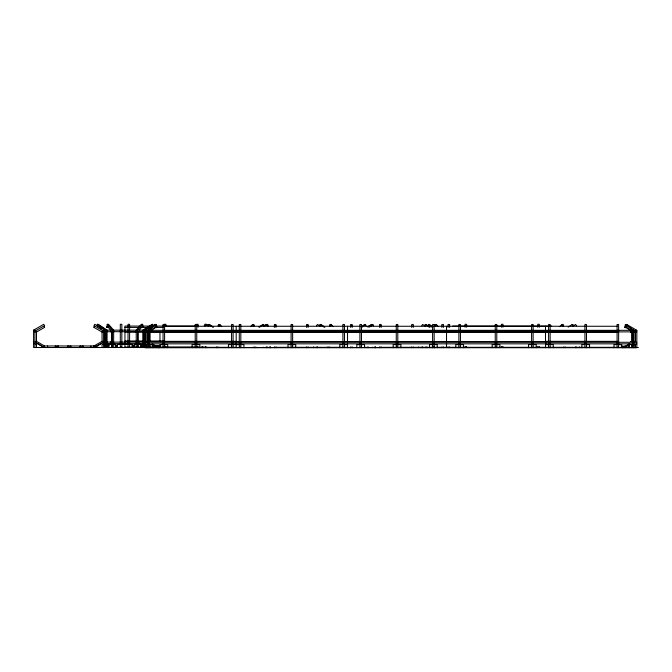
<?xml version="1.0" encoding="UTF-8"?>
<svg xmlns="http://www.w3.org/2000/svg" width="672" height="672" viewBox="0 0 672 672"><rect width="100%" height="100%" fill="white"/><g stroke="black" fill="none" stroke-linecap="round" stroke-linejoin="round"><path stroke-width="1.01" d="M113.652 347.525L113.652 330.154L108.578 324.299L107.243 324.299L106.856 327.424L108.192 327.424L108.578 326.08M106.856 327.424L107.243 326.08L110.586 329.944M138.676 342.502L139.012 341.342M219.828 324.475L219.442 325.811L218.106 325.811L218.492 324.475L219.828 324.475L221.735 326.668M331.178 324.475L330.792 325.811L329.456 325.811L329.843 324.475L331.178 324.475L333.085 326.668M436.346 324.475L435.96 325.811L434.624 325.811L435.011 324.475L436.346 324.475L438.253 326.668M160.6 346.156L155.77 346.156L155.299 347.315L156.391 347.315L156.862 346.156L156.862 347.701M205.909 324.299L205.363 325.634L204.271 325.634L204.817 324.299L205.909 324.299L207.505 325.601M428.005 325.811L428.551 324.475L429.643 324.475L432.835 327.079M633.637 347.701L633.637 330.33L626.464 324.475L625.372 324.475L624.826 327.6L625.918 327.6L630.386 330.179M624.826 327.6L625.372 326.264L626.464 326.264L625.918 327.6M96.844 325.634L97.516 324.299L98.288 324.299L107.075 330.154L107.075 347.525M209.53 324.475L208.757 324.475L208.093 325.811L208.866 325.811L209.53 324.475L213.528 327.138M320.888 324.475L320.116 324.475L319.444 325.811L320.216 325.811L320.888 324.475L324.878 327.138M426.048 324.475L425.275 324.475L424.612 325.811L425.384 325.811L426.048 324.475L430.046 327.138M94.013 327.424L94.786 326.08L102.824 330.716L102.052 332.06L102.052 341.342L102.824 342.678L94.786 347.315L94.013 345.979L102.052 341.342L103.597 341.342L103.597 332.06L102.052 332.06L94.013 327.424L94.013 325.634L94.786 324.299L104.933 330.154L104.933 347.525M147.067 342.678L147.84 341.342M155.098 347.315L155.87 345.979L152.3 343.913M205.262 325.811L206.136 324.299L208.673 325.76M316.613 325.811L317.386 324.475L319.922 325.937M421.781 325.811L422.554 324.475L425.09 325.937M110.536 343.274L107.192 347.138L108.528 347.138M150.024 326.08L142.708 326.08L143.035 327.424L142.649 324.299L137.567 330.154L137.567 347.525M139.297 329.944L142.649 326.08M250.648 326.668L252.554 324.475L253.89 324.475L254.276 325.811L252.941 325.811L252.554 324.475M559.961 326.668L561.868 324.475L563.203 324.475L563.59 325.811L562.254 325.811L561.868 324.475M156.862 327.6L156.316 326.264L155.224 326.264L155.77 327.6L156.862 327.6L156.316 324.475L149.142 330.33L149.142 347.701M150.637 330.901L156.316 326.264M264.986 325.777L266.582 324.475L267.674 324.475L268.22 325.811L267.128 325.811L266.347 324.475L263.81 325.937M361.234 327.079L364.426 324.475L365.518 324.475L366.064 325.811M362.326 327.079L365.518 324.475M368.55 327.079L371.742 324.475L372.834 324.475L373.38 325.811M369.642 327.079L372.834 324.475M624.826 347.701L624.826 346.156L625.296 347.315L629.353 344.005M628.018 345.996L629.639 344.669M153.04 325.634L152.376 324.299L143.581 330.154L143.581 347.525M148.025 328.978L152.376 326.08M258.854 327.138L262.853 324.475L263.626 324.475L264.289 325.811L263.516 325.811L262.853 324.475M259.627 327.138L263.626 324.475M568.168 327.138L572.158 324.475L572.93 324.475L573.602 325.811L572.83 325.811L572.158 324.475M638.4 347.525L33.6 347.525L33.6 330.154L43.747 324.299L44.52 325.634L44.52 327.424L36.49 332.06L34.936 332.06L34.936 341.342L36.49 341.342L44.52 345.979L95.231 345.979M94.685 347.138L102.715 342.502M626.69 324.475L636.846 330.33L636.838 347.701L144.85 347.701L144.85 330.33L155.098 324.299M146.958 330.901L150.536 328.835M150.52 330.515L155.87 327.424M367.29 326.92L371.515 324.475M573.124 325.937L575.66 324.475L576.433 325.811M625.817 345.979L629.387 343.913M628.606 344.61L625.926 346.156L621.088 346.156M142.649 324.299L141.305 324.299L136.231 330.154L136.231 347.525M152.376 324.299L142.808 330.154L142.808 347.525M196.535 324.299L198.08 324.299L198.08 327.222M156.316 324.475L155.224 324.475L148.05 330.33L148.05 347.701M165.925 325.634L164.38 325.634L164.38 324.299L165.925 324.299L165.925 326.248M196.535 325.634L198.08 325.634M274.411 325.811L275.957 325.811M306.566 325.811L308.112 325.811M350.633 325.811L352.187 325.811M379.571 325.811L381.116 325.811M458.892 325.811L460.446 325.811M140.624 326.08L124.95 326.08L124.942 331.699M156.29 326.08L163.607 326.08M165.698 326.08L194.947 326.08M452.701 326.08L551.687 326.08M163.052 326.264L617.593 326.264M124.95 327.424L147.932 327.424M155.249 327.424L163.607 327.424M33.6 330.154L35.146 330.154L35.146 331.699L33.6 331.699M146.496 330.154L103.387 330.154L103.387 331.699L144.95 331.699M144.85 330.33L235.418 330.33L235.418 331.884L144.85 331.884M236.191 330.33L545.504 330.33M636.846 330.33L546.277 330.33L546.277 331.884L636.846 331.884M163.052 330.901L617.593 330.901M236.191 331.884L545.504 331.884M110.872 332.06L112.216 332.06M136.441 332.06L124.942 332.06L124.942 347.525M145.841 332.06L138.239 332.06L138.239 341.342L145.841 341.342M150.007 332.06L160.474 332.06M151.183 332.237L150.091 332.237L150.091 341.519L151.183 341.519M617.593 332.237L159.961 332.237L159.961 341.519L617.593 341.519M630.504 332.237L631.604 332.237L631.604 341.519L630.504 341.519M124.95 341.158L136.441 341.158M138.533 341.158L145.841 341.158M150.024 341.158L163.607 341.158M112.216 341.342L110.872 341.342L111.208 342.502M124.942 341.342L136.441 341.342M150.007 341.342L236.183 341.342M545.504 341.342L617.593 341.342M33.6 342.115L35.146 342.115L35.146 343.661L33.6 343.661M144.95 342.115L103.387 342.115L103.387 343.661L144.95 343.661M144.85 342.292L235.418 342.292L235.418 343.837L144.85 343.837M236.191 342.292L545.504 342.292M636.846 342.292L546.277 342.292L546.277 343.837L636.846 343.837M236.191 343.837L545.504 343.837M104.563 344.434L107.461 344.434L107.461 347.525M145.328 344.434L142.422 344.434L142.422 347.525M195.014 344.61L192.116 344.61L192.116 347.701M196.753 344.61L199.844 344.61L199.844 347.701M342.712 344.61L339.814 344.61L339.814 347.701M344.45 344.61L347.542 344.61M545.504 344.61L548.402 344.61M550.141 344.61L553.232 344.61L553.232 347.701M584.741 344.61L581.843 344.61L581.843 347.701M586.48 344.61L589.571 344.61L589.571 347.701M616.896 344.61L613.998 344.61L613.998 347.701M618.635 344.61L621.734 344.61L621.734 347.701M132.266 345.803L134.35 345.803M155.249 345.803L160.474 345.803M106.856 345.979L108.192 345.979M115.08 345.979L117.155 345.979M131.645 345.979L134.786 345.979M141.691 345.979L143.035 345.979M160.709 345.979L154.946 345.979L154.946 347.525M97.423 347.138L98.196 347.138M120.305 347.138L121.85 347.138M124.95 347.138L198.08 347.138M204.742 347.138L205.834 347.138M465.074 347.138L466.62 347.138M501.421 347.138L502.967 347.138M537.768 347.138L539.314 347.138M163.052 347.315L236.183 347.315M239.282 347.315L240.828 347.315M252.605 347.315L253.949 347.315M262.937 347.315L263.71 347.315M266.658 347.315L267.75 347.315M274.411 347.315L347.542 347.315M350.633 347.315L352.187 347.315M359.915 347.315L361.46 347.315M364.493 347.315L365.593 347.315M371.818 347.315L372.91 347.315M379.571 347.315L618.635 347.315M625.296 347.315L626.388 347.315L625.918 346.156L625.918 347.701M630.26 328.322L634.729 330.901M206.035 324.475L208.572 325.937M35.818 342.502L43.856 347.138M425.275 324.475L429.274 327.138M320.116 324.475L324.106 327.138M208.757 324.475L212.755 327.138M97.516 324.299L106.302 330.154L106.302 347.525M97.516 326.08L101.858 328.978M625.372 324.475L632.545 330.33L632.545 347.701M625.372 326.264L631.05 330.901M428.551 324.475L431.743 327.079M152.334 344.005L156.391 347.315M139.348 343.274L142.699 347.138M107.243 324.299L112.316 330.154L112.316 347.525M633.847 341.342L634.62 342.678M44.52 327.424L43.747 326.08L35.717 330.716L36.49 332.06L36.49 341.342L35.717 342.678L43.747 347.315L44.52 345.979L44.52 347.525M266.582 324.475L267.128 325.811M635.502 347.701L635.502 344.61L628.32 344.61L628.32 347.701M634.88 344.61L634.88 347.701M631.604 344.61L631.604 347.701M629.412 344.61L629.412 347.701M623.734 346.928L623.734 347.701M622.835 346.928L622.835 347.701M622.642 346.928L622.642 347.701M618.635 347.701L618.635 324.475L617.089 324.475L617.089 330.901M617.862 330.33L617.862 331.884M617.862 342.292L617.862 343.837M617.089 331.884L617.089 342.292M617.089 343.61L617.089 347.701M586.48 330.901L586.48 324.475L584.934 324.475L584.934 330.901M586.48 331.884L586.48 342.292M586.48 343.61L586.48 347.701M584.934 331.884L584.934 342.292M584.934 343.61L584.934 347.701M579.524 346.928L579.524 347.701M576.282 346.928L576.282 347.701M575.509 346.928L575.509 347.701M565.135 346.928L565.135 347.701M563.8 346.928L563.8 347.701M550.141 330.901L550.141 324.475L548.596 324.475L548.596 330.901M550.141 331.884L550.141 342.292M550.141 343.61L550.141 347.701M548.596 331.884L548.596 342.292M548.596 343.61L548.596 347.701M545.504 326.264L545.504 347.701M539.314 327.222L539.314 324.299L537.768 324.299L537.768 327.222M539.314 346.752L539.314 347.525M537.768 346.752L537.768 347.525M536.222 347.701L536.222 344.61L528.494 344.61L528.494 347.701M533.131 330.901L533.131 324.475L531.586 324.475L531.586 330.901M533.131 331.884L533.131 342.292M533.131 343.61L533.131 347.701M531.586 331.884L531.586 342.292M531.586 343.61L531.586 347.701M502.967 327.222L502.967 324.299L501.421 324.299L501.421 327.222M502.967 346.752L502.967 347.525M501.421 346.752L501.421 347.525M499.876 347.701L499.876 344.61L492.148 344.61L492.148 347.701M496.784 330.901L496.784 324.475L495.239 324.475L495.239 330.901M496.784 331.884L496.784 342.292M496.784 343.61L496.784 347.701M495.239 331.884L495.239 342.292M495.239 343.61L495.239 347.701M466.62 327.222L466.62 324.299L465.074 324.299L465.074 327.222M466.62 346.752L466.62 347.525M465.074 346.752L465.074 347.525M463.537 347.701L463.537 344.61L455.801 344.61L455.801 347.701M460.446 330.901L460.446 324.475L458.892 324.475L458.892 330.901M460.446 331.884L460.446 342.292M460.446 343.61L460.446 347.701M458.892 331.884L458.892 342.292M458.892 343.61L458.892 347.701M449.618 327.407L449.618 324.475L448.073 324.475L448.073 327.407M449.618 346.928L449.618 347.701M448.073 346.928L448.073 347.701M446.527 326.264L446.527 331.884M446.527 332.237L446.527 341.519M446.527 342.292L446.527 347.5M443.428 327.407L443.428 324.475L441.882 324.475L441.882 327.407M443.428 346.928L443.428 347.701M441.882 346.928L441.882 347.701M437.245 347.701L437.245 344.61L429.509 344.61L429.509 347.701M434.414 346.928L434.414 347.701M434.154 330.901L434.154 324.475L432.608 324.475L432.608 330.901M434.154 331.884L434.154 342.292M434.154 343.61L434.154 347.701M433.07 346.928L433.07 347.701M432.608 331.884L432.608 342.292M432.608 343.61L432.608 347.701M426.913 346.928L426.913 347.701M425.813 346.928L425.813 347.701M422.705 346.928L422.705 347.701M421.932 346.928L421.932 347.701M418.681 346.928L418.681 347.701M413.272 327.407L413.272 324.475L411.726 324.475L411.726 327.407M413.272 346.928L413.272 347.701M411.726 346.928L411.726 347.701M400.898 347.701L400.898 344.61L393.17 344.61L393.17 347.701M397.807 330.901L397.807 324.475L396.262 324.475L396.262 330.901M397.807 331.884L397.807 342.292M397.807 343.61L397.807 347.701M396.262 331.884L396.262 342.292M396.262 343.61L396.262 347.701M381.116 327.407L381.116 324.475L379.571 324.475L379.571 327.407M381.116 346.928L381.116 347.701M379.571 346.928L379.571 347.701M375.572 346.928L375.572 347.701M375.379 346.928L375.379 347.701M374.472 346.928L374.472 347.701M368.248 346.928L368.248 347.701M367.156 346.928L367.156 347.701M364.56 347.701L364.56 344.61L356.824 344.61L356.824 347.701M361.46 330.901L361.46 324.475L359.915 324.475L359.915 330.901M361.46 331.884L361.46 342.292M361.46 343.61L361.46 347.701M359.915 331.884L359.915 342.292M359.915 343.61L359.915 347.701M352.187 327.407L352.187 324.475L350.633 324.475L350.633 327.407M352.187 346.928L352.187 347.701M350.633 346.928L350.633 347.701M347.542 326.264L347.542 331.884M347.542 332.237L347.542 341.519M347.542 342.292L347.542 347.701M344.45 330.901L344.45 324.475L342.905 324.475L342.905 330.901M344.45 331.884L344.45 342.292M344.45 343.61L344.45 347.701M342.905 331.884L342.905 342.292M342.905 343.61L342.905 347.701M329.246 346.928L329.246 347.701M327.911 346.928L327.911 347.701M317.537 346.928L317.537 347.701M316.764 346.928L316.764 347.701M313.522 346.928L313.522 347.701M308.112 327.407L308.112 324.475L306.566 324.475L306.566 327.407M308.112 346.928L308.112 347.701M306.566 346.928L306.566 347.701M295.73 347.701L295.73 344.61L288.002 344.61L288.002 347.701M292.639 330.901L292.639 324.475L291.094 324.475L291.094 330.901M292.639 331.884L292.639 342.292M292.639 343.61L292.639 347.701M291.094 331.884L291.094 342.292M291.094 343.61L291.094 347.701M275.957 327.407L275.957 324.475L274.411 324.475L274.411 327.407M275.957 346.928L275.957 347.701M274.411 346.928L274.411 347.701M270.413 346.928L270.413 347.701M270.22 346.928L270.22 347.701M269.312 346.928L269.312 347.701M266.969 346.928L266.969 347.701M266.196 346.928L266.196 347.701M255.83 346.928L255.83 347.701M254.486 346.928L254.486 347.701M243.928 347.701L243.928 344.61L228.455 344.61L228.455 347.701M240.828 330.901L240.828 324.475L239.282 324.475L239.282 330.901M240.828 331.884L240.828 342.292M240.828 343.61L240.828 347.701M239.282 331.884L239.282 342.292M239.282 343.61L239.282 347.701M236.183 326.264L236.191 347.701M233.1 330.901L233.1 324.475L231.554 324.475L231.554 330.901M233.1 331.884L233.1 342.292M233.1 343.61L233.1 347.701M231.554 331.884L231.554 342.292M231.554 343.61L231.554 347.701M217.896 346.928L217.896 347.701M216.56 346.928L216.56 347.701M206.186 346.928L206.186 347.701M205.414 346.928L205.414 347.701M203.179 346.752L203.179 347.525M202.272 346.752L202.272 347.525M202.171 346.928L202.171 347.701M202.087 346.752L202.087 347.525M198.08 346.752L198.08 347.525M196.753 330.901L196.753 324.475L195.208 324.475L195.208 330.901M196.753 331.884L196.753 342.292M196.753 343.61L196.753 347.701M196.535 346.752L196.535 347.525M195.208 331.884L195.208 342.292M195.208 343.61L195.208 347.701M167.689 347.701L167.689 344.61L159.961 344.61L159.961 347.701M165.925 346.752L165.925 347.525M164.598 330.901L164.598 324.475L163.052 324.475L163.052 347.701M164.598 331.884L164.598 342.292M164.598 343.61L164.598 347.701M164.38 346.752L164.38 347.525M163.834 330.33L163.834 331.884M163.834 342.292L163.834 343.837M159.054 346.928L159.054 347.701M158.97 345.979L158.861 347.701M157.954 346.928L157.954 347.701M155.87 345.979L155.77 347.701M155.677 345.979L155.719 347.525M155.509 345.979L155.509 347.525M155.299 345.979L155.299 347.525M153.367 347.701L153.367 344.61L146.185 344.61L146.185 347.701M152.275 344.61L152.275 347.701M150.091 344.61L150.091 347.701M146.807 344.61L146.807 347.701M144.95 330.154L144.95 347.525M144.581 346.752L144.581 347.525M143.237 346.752L143.237 347.525M141.691 347.525L141.691 344.434L134.224 344.434L134.224 347.525M140.918 344.434L140.918 347.525M138.239 344.434L138.239 347.525M133.753 345.979L133.753 347.525M132.72 347.525L132.678 344.434L117.214 344.434L117.155 347.525M129.587 347.525L129.587 324.299L128.033 324.299L128.033 330.716M128.033 331.699L128.033 342.502M128.033 343.426L128.033 347.525M121.85 330.716L121.85 324.299L120.305 324.299L120.305 347.525M121.85 331.699L121.85 342.502M121.85 343.426L121.85 347.525M116.113 345.979L116.113 347.525M115.66 347.525L115.66 344.434L108.192 344.434L108.192 347.525M111.644 332.06L111.644 341.342M111.644 344.434L111.644 347.525M108.965 344.434L108.965 347.525M106.646 346.752L106.646 347.525M105.311 346.752L105.311 347.525M105.143 332.06L105.143 341.342M105.143 344.434L105.143 347.525M103.597 347.525L103.597 344.434L102.052 344.434L102.052 347.525M94.937 345.979L94.937 347.525M94.676 345.979L94.676 347.525M94.458 345.979L94.458 347.525M94.282 345.979L94.282 347.525M94.063 345.979L94.164 347.525M94.013 345.979L94.013 347.525M90.922 345.979L90.922 347.525M83.244 345.979L83.244 347.525M82.412 345.979L82.412 347.525M80.867 345.979L80.867 347.525M80.035 345.979L80.035 347.525M70.871 345.979L70.871 347.525M70.039 345.979L70.039 347.525M68.494 345.979L68.494 347.525M67.662 345.979L67.662 347.525M58.498 345.979L58.498 347.525M57.666 345.979L57.666 347.525M56.12 345.979L56.12 347.525M55.289 345.979L55.289 347.525M47.611 345.979L47.611 347.525M36.49 347.525L36.49 344.434L34.936 344.434L34.936 347.525M147.731 332.237L146.185 332.237L146.185 341.519L147.731 341.519L147.731 332.237M635.502 332.237L633.956 332.237L633.956 341.519L635.502 341.519L635.502 332.237"/></g></svg>
